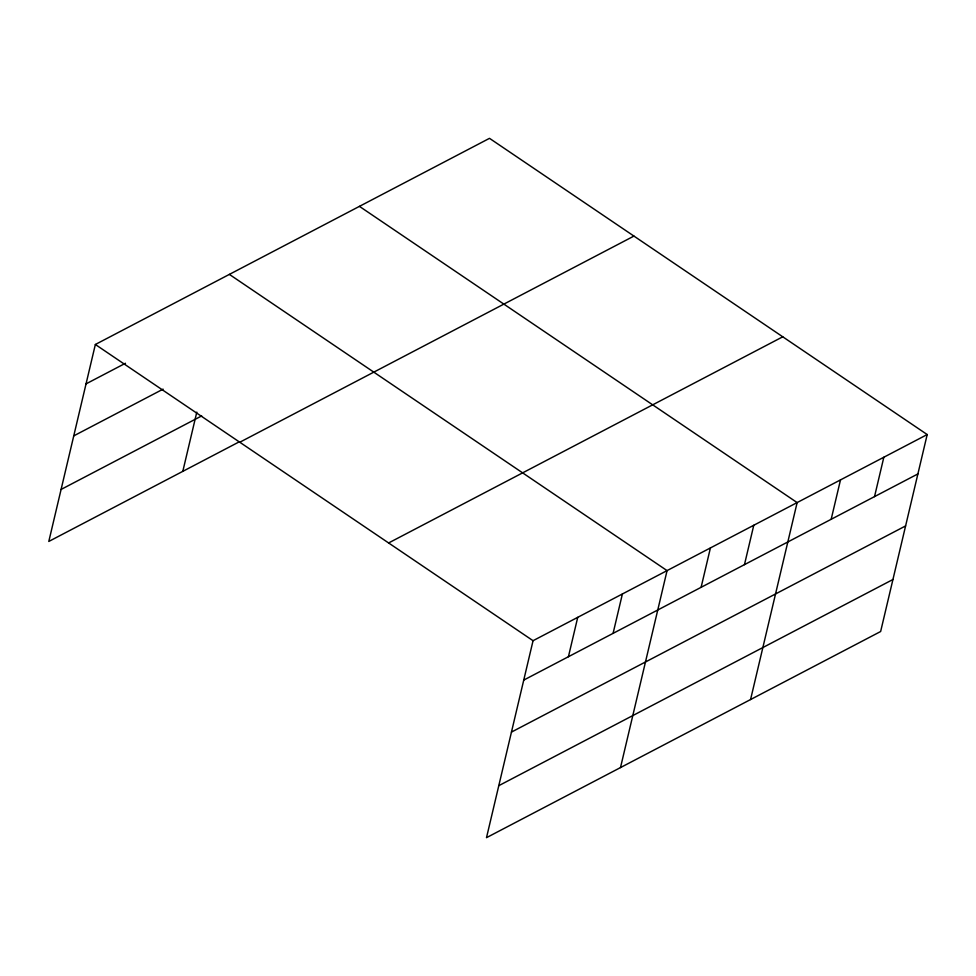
<?xml version="1.0" encoding="UTF-8"?>
<svg xmlns="http://www.w3.org/2000/svg" width="976" height="976" viewBox="0 0 976 976"><rect width="100%" height="100%" fill="white"/><g stroke="black" fill="none" stroke-linecap="round" stroke-linejoin="round"><path stroke-width="1.46" d="M927.2 434.552L533.055 640.707L486.499 837.664L880.645 631.509L927.2 434.552L489.501 138.336L95.355 344.491L48.8 541.448L239.303 441.799M182.805 471.359L196.81 412.116M568.422 656.726L577.731 617.344M613.087 633.363L622.395 593.981M620.504 767.575L667.072 570.618L229.372 274.39M701.11 587.32L710.418 547.939M744.468 564.64L753.777 525.259M750.568 699.548L797.136 502.591L359.436 206.363M831.174 519.293L840.495 479.911M874.533 496.613L883.841 457.232M86.047 383.873L125.465 363.255M73.761 435.869L163.102 389.143M61.098 489.44L201.666 415.922M239.803 442.238L633.936 236.082M388.619 542.961L782.764 336.805M523.746 680.089L917.891 473.933M511.461 732.085L905.594 525.93M498.797 785.668L892.93 579.512M95.355 344.491L533.055 640.707"/></g></svg>
